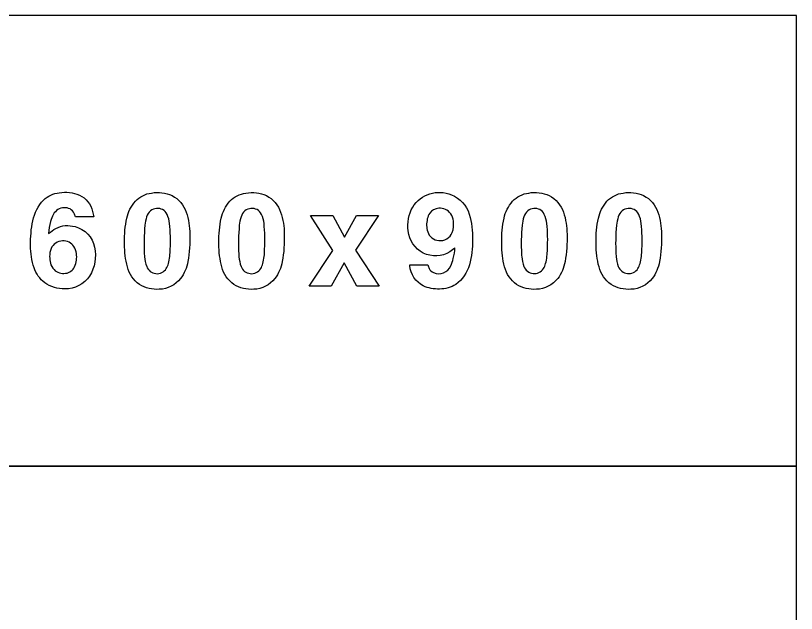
# Model space of a CAD drawing. Extents: x 0 to 4200, y -1400 to 2100.
# Drawn here: x 2986 to 4200, y 1171 to 2100 of the extents above; entities that cross this region are included whole.
import ezdxf

# ---------------------------------------------------------------- set-up
doc = ezdxf.new("R2010")
doc.units = 0
doc.header["$MEASUREMENT"] = 0

msp = doc.modelspace()

# ---------------------------------------------------------------- linework, layer by layer
for points in [[(2800, 1400), (4200, 1400), (4200, 2100), (2800, 2100)], [(3479.7, 1734.99), (3444.59, 1789.54), (3479.35, 1789.54), (3497.62, 1755.49), (3516.34, 1789.54), (3550.48, 1789.54), (3514.94, 1735.52), (3551.46, 1679.5), (3516.91, 1679.5), (3497.05, 1715.59), (3476.65, 1679.5), (3442.5, 1679.5)], [(2800, 0.0001), (4200, 0.0001), (4200, 1400), (2800, 1400)]]:
    msp.add_lwpolyline(points, close=True)
for points in [[(3107.78, 1787.36), (3079.54, 1787.36, 0.0333099), (3077.55, 1792.7, 0.308433), (3061.81, 1801.39, 0.256298), (3045.08, 1791.18, 0.0718547), (3040.72, 1780.14, 0.0422837), (3037.71, 1761.32, -0.0343264), (3048.99, 1769.28, -0.198215), (3078.75, 1772.01, -0.294049), (3109.01, 1740.07, -0.195966), (3101.45, 1695.23, -0.251599), (3063.16, 1675.37, -0.162734), (3031.6, 1684.69, -0.142524), (3015.18, 1708.1, -0.0867955), (3009.77, 1742.62, -0.0561633), (3013.12, 1781.3, -0.143087), (3029.94, 1813.24, -0.165016), (3054.32, 1824.83, -0.137094), (3085.55, 1821.06, -0.238813), (3106.1, 1795.56, -0.0169871)], [(3155.65, 1747.48, -0.0563084), (3159.28, 1785.18, -0.130301), (3172.59, 1811.46, -0.174843), (3197.69, 1824.31, -0.147552), (3229.56, 1820.33, -0.192146), (3251.64, 1794.43, -0.0833996), (3257.19, 1760.21, -0.0545507), (3254.18, 1717.74, -0.116773), (3242.73, 1691.3, -0.221099), (3209.82, 1674.69, -0.162564), (3178.94, 1682.2, -0.174743), (3160.18, 1709.45, -0.0640867), (3155.7, 1744.66)], [(3302.39, 1747.47, -0.0563084), (3306.02, 1785.18, -0.130301), (3319.34, 1811.45, -0.174843), (3344.43, 1824.3, -0.147552), (3376.3, 1820.32, -0.192146), (3398.39, 1794.42, -0.0833996), (3403.93, 1760.2, -0.0545507), (3400.92, 1717.73, -0.116773), (3389.48, 1691.29, -0.221099), (3356.56, 1674.68, -0.162564), (3325.69, 1682.19, -0.174743), (3306.92, 1709.44, -0.0640867), (3302.44, 1744.65)], [(3599.13, 1712.73), (3627.09, 1712.73, 0.0455875), (3629.24, 1706.88, 0.184316), (3636.04, 1700.6, 0.409284), (3662.77, 1711.09, 0.0469934), (3666.64, 1722.56, 0.0562512), (3669.17, 1739.22, -0.0481949), (3661.57, 1732.99, -0.558037), (3596.66, 1765.36, -0.155664), (3603.6, 1802.47, -0.36723), (3663.89, 1821.57, -0.230158), (3691.52, 1791.31, -0.0771775), (3696.73, 1751.73, -0.0699019), (3691.73, 1712.73, -0.171912), (3670.71, 1682.35, -0.143822), (3645.38, 1675.05, -0.115822), (3620.07, 1679.96, -0.264004), (3599.24, 1711.38)], [(3741.94, 1747.49, -0.0563084), (3745.56, 1785.19, -0.130301), (3758.88, 1811.47, -0.174843), (3783.97, 1824.32, -0.147552), (3815.84, 1820.34, -0.192146), (3837.93, 1794.44, -0.0833996), (3843.47, 1760.22, -0.0545507), (3840.46, 1717.75, -0.116773), (3829.02, 1691.31, -0.221099), (3796.11, 1674.7, -0.162564), (3765.23, 1682.21, -0.174743), (3746.46, 1709.46, -0.0640867), (3741.98, 1744.67)], [(3888.68, 1747.49, -0.0563084), (3892.31, 1785.19, -0.130301), (3905.62, 1811.47, -0.174843), (3930.72, 1824.32, -0.147552), (3962.59, 1820.34, -0.192146), (3984.67, 1794.44, -0.0833996), (3990.22, 1760.22, -0.0545507), (3987.21, 1717.75, -0.116773), (3975.76, 1691.31, -0.221099), (3942.85, 1674.7, -0.162564), (3911.97, 1682.21, -0.174743), (3893.21, 1709.46, -0.0640867), (3888.73, 1744.67)], [(3186.48, 1729.17, 0.0124589), (3186.79, 1725.37, 0.0668192), (3190.15, 1710.14, 0.615362), (3220.7, 1706.77, 0.0726881), (3223.97, 1714.59, 0.0588562), (3226.79, 1736.96, 0.0389037), (3225.81, 1777.15, 0.084671), (3221.86, 1791.16, 0.156013), (3214.98, 1798.45, 0.143208), (3205.55, 1800.23, 0.172584), (3196.1, 1796.51, 0.132565), (3190.13, 1787.17, 0.0498315), (3187.4, 1774.14, 0.0368731)], [(3333.22, 1729.16, 0.0124589), (3333.53, 1725.36, 0.0668192), (3336.9, 1710.13, 0.615362), (3367.44, 1706.76, 0.0726881), (3370.71, 1714.58, 0.0588562), (3373.53, 1736.95, 0.0389037), (3372.56, 1777.14, 0.084671), (3368.6, 1791.15, 0.156013), (3361.73, 1798.45, 0.143208), (3352.3, 1800.22, 0.172584), (3342.84, 1796.5, 0.132565), (3336.87, 1787.17, 0.0498315), (3334.15, 1774.13, 0.0368731)], [(3625.31, 1773.82, 0.072156), (3626.95, 1764.1, 0.308009), (3644.01, 1750.45, 0.339521), (3665.19, 1762.89, 0.112829), (3666.9, 1780.45, 0.107115), (3662.77, 1792.14, 0.27348), (3644.13, 1800.53, 0.231047), (3630.05, 1792.92, 0.0835222), (3626.35, 1784.01, 0.060151)], [(3772.76, 1729.17, 0.0124589), (3773.07, 1725.38, 0.0668192), (3776.44, 1710.15, 0.615362), (3806.98, 1706.78, 0.0726881), (3810.25, 1714.6, 0.0588562), (3813.07, 1736.97, 0.0389037), (3812.1, 1777.16, 0.084671), (3808.14, 1791.16, 0.156013), (3801.27, 1798.46, 0.143208), (3791.84, 1800.24, 0.172584), (3782.39, 1796.52, 0.132565), (3776.41, 1787.18, 0.0498315), (3773.69, 1774.15, 0.0368731)], [(3919.51, 1729.17, 0.0124589), (3919.82, 1725.38, 0.0668192), (3923.18, 1710.15, 0.615362), (3953.73, 1706.78, 0.0726881), (3957, 1714.6, 0.0588562), (3959.82, 1736.97, 0.0389037), (3958.84, 1777.16, 0.084671), (3954.89, 1791.17, 0.156013), (3948.01, 1798.46, 0.143208), (3938.58, 1800.24, 0.172584), (3929.13, 1796.52, 0.132565), (3923.16, 1787.18, 0.0498315), (3920.43, 1774.15, 0.0368731)], [(3039.3, 1725.56, 0.0641861), (3040.56, 1715.3, 0.139351), (3046.2, 1705.21, 0.240104), (3064.09, 1699.59, 0.267924), (3078.16, 1709.71, 0.140614), (3081.05, 1730.07, 0.112774), (3077.12, 1741.16, 0.271024), (3059.51, 1749.73, 0.294594), (3041.5, 1737.89, 0.0908659)]]:
    msp.add_lwpolyline(points, format="xyb", close=True)

doc.saveas('drawing.dxf')
